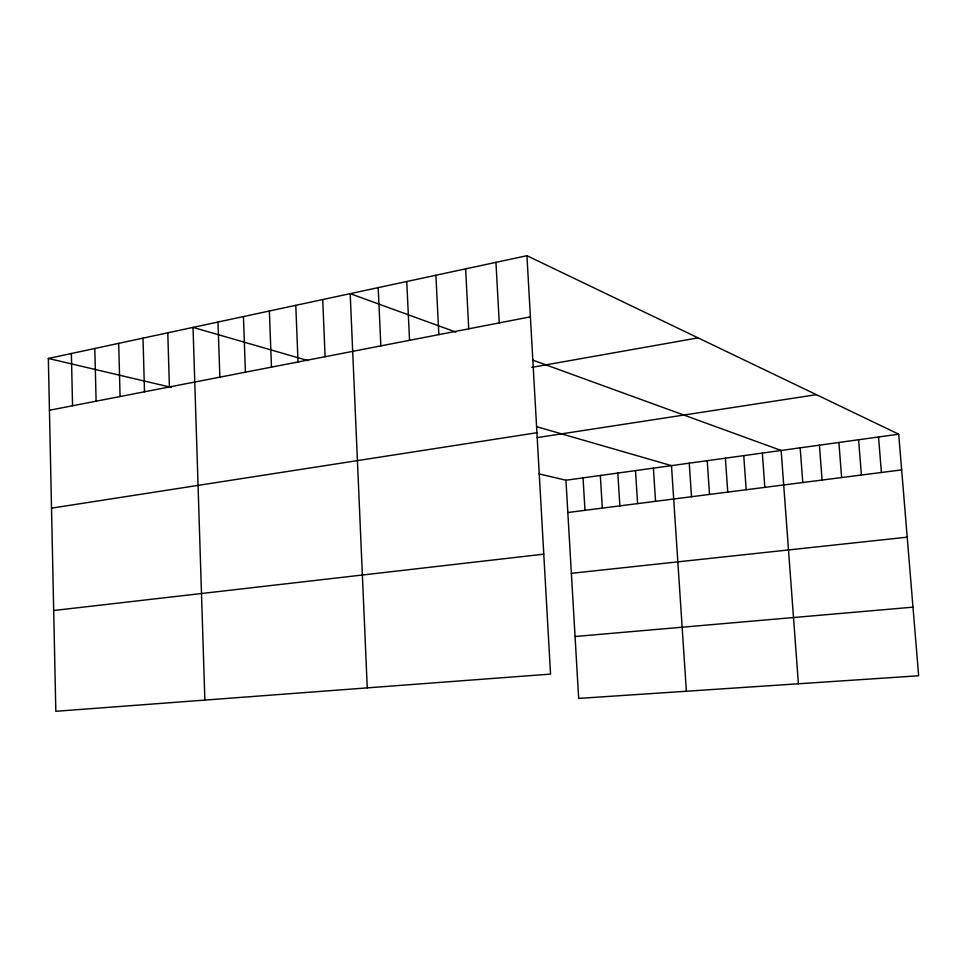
<?xml version="1.0" encoding="UTF-8"?>
<svg xmlns="http://www.w3.org/2000/svg" width="967" height="967" viewBox="0 0 967 967"><rect width="100%" height="100%" fill="white"/><g stroke="black" fill="none" stroke-linecap="round" stroke-linejoin="round"><path stroke-width="1.45" d="M526.942 255.699L550.537 674.096L55.82 711.301L48.35 358.455L526.942 255.699L898.706 434.195L918.65 675.776L578.665 698.416L565.949 480.236L539.006 473.89M49.45 410.25L530.387 316.85M531.814 367.363L698.089 337.87M51.517 508.158L536.927 432.72M537.241 437.604L816.39 394.669M565.949 480.236L898.706 434.195M567.822 512.522L901.655 469.889M53.681 610.515L543.78 554.164M571.376 573.322L907.203 537.168M575.051 636.516L912.981 607.155M48.35 358.455L171.461 387.416M307.881 360.57L193.037 327.39L204.871 700.096M537.181 426.834L671.485 465.635L686.377 691.236M455.928 332.116L350.187 293.654L367.267 687.875M532.503 359.99L781.143 450.453L798.404 683.778M878.532 436.987L881.408 472.476M858.587 439.743L861.404 475.039M838.885 442.475L841.628 477.553M819.412 445.158L822.095 480.055M800.168 447.83L802.779 482.521M762.347 453.064L764.837 487.368M743.756 455.626L746.186 489.749M725.383 458.177L727.752 492.106M707.215 460.691L709.524 494.427M689.253 463.169L691.502 496.736M653.39 468.137L655.541 501.329M635.5 470.615L637.591 503.614M617.816 473.056L619.859 505.874M600.338 475.474L602.32 508.122M583.041 477.867L584.975 510.334M495.962 262.347L499.238 322.905M465.623 268.862L468.729 328.828M435.887 275.244L438.837 334.63M406.756 281.506L409.549 340.324M378.194 287.634L380.841 345.896M322.724 299.54L325.093 356.726M295.793 305.33L298.017 361.972M269.37 310.999L271.473 367.134M243.442 316.572L245.413 372.186M217.998 322.035L219.86 377.154M167.787 332.817L169.406 386.957M143.007 338.136L144.506 391.78M118.687 343.358L120.077 396.53M94.814 348.483L96.108 401.184M71.365 353.511L72.561 405.753"/></g></svg>
